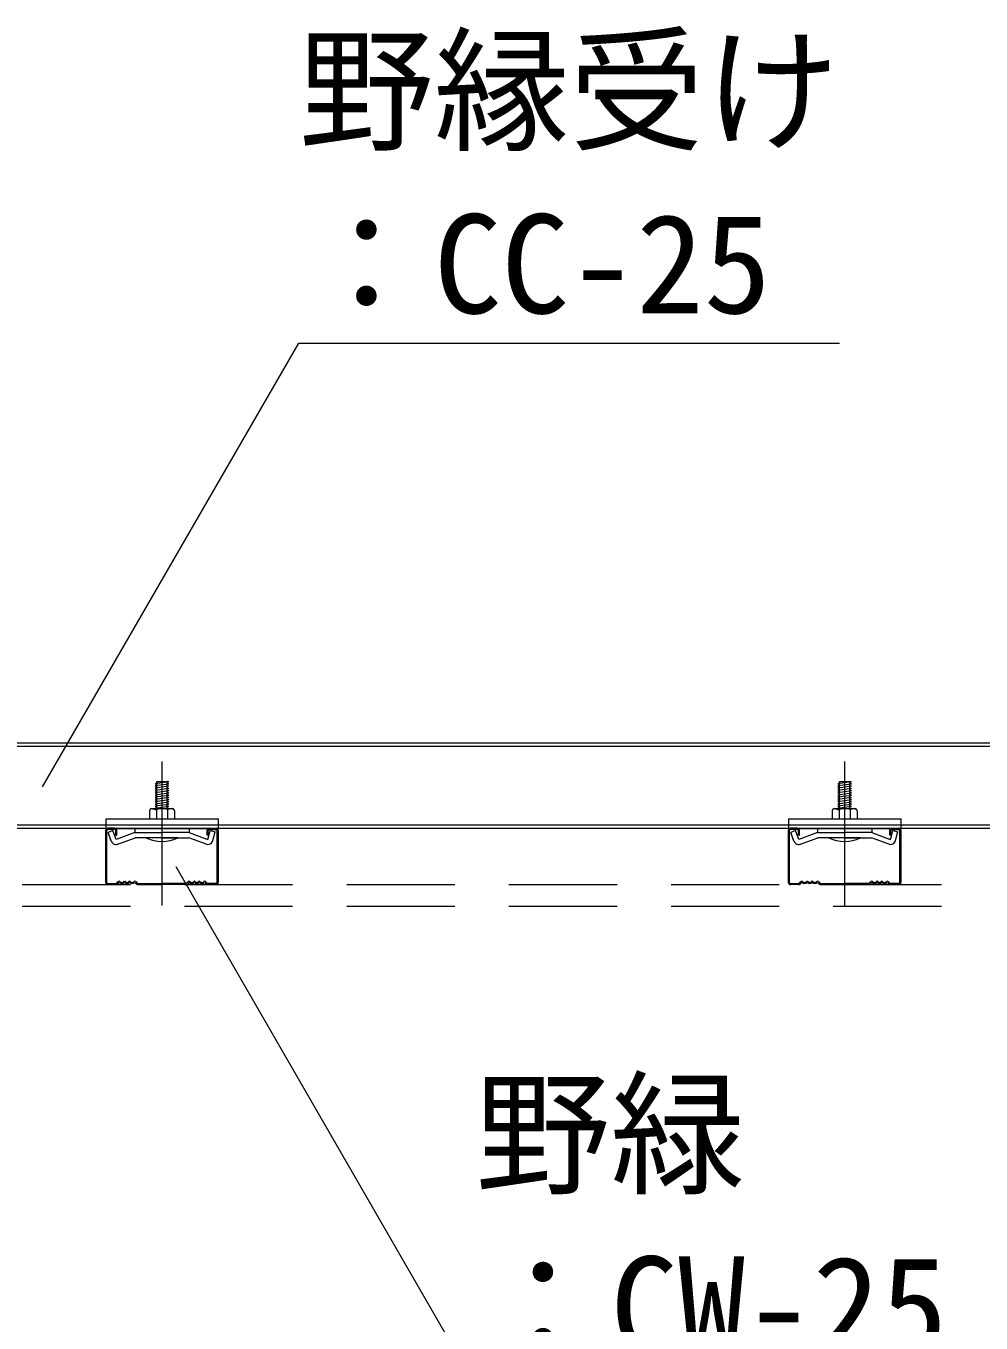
# Model space of a CAD drawing. Units: millimetres at full size, sheet at 1:40; details may follow other scales. Extents: x -7800 to 7800, y -5578 to 5485.
# Drawn here: x -3869 to -3445, y -4294 to -3718 of the extents above; entities that cross this region are included whole.
import ezdxf
from ezdxf.enums import TextEntityAlignment as Align

# ---------------------------------------------------------------- set-up
doc = ezdxf.new("R2010")
doc.units = ezdxf.units.MM
doc.header["$LTSCALE"] = 40
doc.linetypes.add('CHAIN1', pattern=[8, 5, -1, 1, -1])
doc.linetypes.add('DASHED1', pattern=[1.8, 1.2, -0.6])
for name, color, linetype, lineweight in [('2-0_中心線', 4, 'CHAIN1', 9), ('2-2_野縁受け', 3, 'Continuous', 18), ('2-3_野縁', 7, 'Continuous', 18), ('2-6_文字', 7, 'Continuous', 18), ('2-A_クリップ', 3, 'Continuous', 18), ('2-C_パネル', 4, 'DASHED1', 9)]:
    doc.layers.add(name, color=color, linetype=linetype, lineweight=lineweight)
doc.styles.add('ＭＳ ゴシック', font='')
doc.styles.get('ＭＳ ゴシック').set_extended_font_data('MS Gothic')

msp = doc.modelspace()

# ---------------------------------------------------------------- linework, layer by layer
at = {"layer": '2-0_中心線'}
for p, q in [((-3808.38, -4044.72), (-3808.38, -4108.64)), ((-3505.38, -4044.72), (-3505.38, -4108.64))]:
    msp.add_line(p, q, dxfattribs=at)
at = {"layer": '2-2_野縁受け'}
for p, q in [((-4296.38, -4036.37), (-3426.38, -4036.37)), ((-4296.38, -4037.97), (-3426.38, -4037.97)), ((-4296.38, -4072.77), (-3426.38, -4072.77)), ((-4296.38, -4074.37), (-3426.38, -4074.37))]:
    msp.add_line(p, q, dxfattribs=at)
at = {"layer": '2-3_野縁'}
for p, q in [((-3833.38, -4075.37), (-3833.38, -4098.4)), ((-3832.88, -4098.35), (-3832.89, -4075.37)), ((-3829.38, -4074.37), (-3832.38, -4074.37)), ((-3829.38, -4074.87), (-3832.38, -4074.87)), ((-3828.88, -4077.37), (-3828.88, -4075.37)), ((-3828.38, -4077.37), (-3828.38, -4075.37)), ((-3788.38, -4077.37), (-3788.38, -4075.37)), ((-3787.88, -4077.37), (-3787.88, -4075.37)), ((-3787.38, -4074.37), (-3784.38, -4074.37)), ((-3787.38, -4074.87), (-3784.38, -4074.87)), ((-3783.88, -4098.39), (-3783.88, -4075.37)), ((-3783.38, -4075.37), (-3783.38, -4098.32)), ((-3530.38, -4075.37), (-3530.38, -4098.4)), ((-3529.88, -4098.35), (-3529.89, -4075.37)), ((-3526.38, -4074.37), (-3529.38, -4074.37)), ((-3526.38, -4074.87), (-3529.38, -4074.87)), ((-3525.88, -4077.37), (-3525.88, -4075.37)), ((-3525.38, -4077.37), (-3525.38, -4075.37)), ((-3485.38, -4077.37), (-3485.38, -4075.37)), ((-3484.88, -4077.37), (-3484.88, -4075.37)), ((-3484.38, -4074.37), (-3481.38, -4074.37)), ((-3484.38, -4074.87), (-3481.38, -4074.87)), ((-3480.88, -4098.39), (-3480.88, -4075.37)), ((-3480.38, -4075.37), (-3480.38, -4098.32)), ((-3828.88, -4077.37), (-3828.38, -4077.37)), ((-3787.88, -4077.37), (-3788.38, -4077.37)), ((-3525.88, -4077.37), (-3525.38, -4077.37)), ((-3484.88, -4077.37), (-3485.38, -4077.37)), ((-3827.74, -4098.01), (-3828.45, -4098.72)), ((-3828.45, -4098.72), (-3827.74, -4098.01)), ((-3827.38, -4098.37), (-3828.09, -4099.08)), ((-3827.38, -4098.37), (-3828.09, -4099.08)), ((-3820.38, -4098.37), (-3819.68, -4099.08)), ((-3820.03, -4098.01), (-3819.32, -4098.72)), ((-3796.74, -4098.01), (-3797.44, -4098.72)), ((-3796.38, -4098.37), (-3797.09, -4099.08)), ((-3789.38, -4098.37), (-3788.68, -4099.08)), ((-3789.38, -4098.37), (-3788.68, -4099.08)), ((-3789.03, -4098.01), (-3788.32, -4098.72)), ((-3788.32, -4098.72), (-3789.03, -4098.01)), ((-3524.74, -4098.01), (-3525.45, -4098.72)), ((-3525.45, -4098.72), (-3524.74, -4098.01)), ((-3524.38, -4098.37), (-3525.09, -4099.08)), ((-3524.38, -4098.37), (-3525.09, -4099.08)), ((-3517.38, -4098.37), (-3516.68, -4099.08)), ((-3517.03, -4098.01), (-3516.32, -4098.72)), ((-3493.74, -4098.01), (-3494.44, -4098.72)), ((-3493.38, -4098.37), (-3494.09, -4099.08)), ((-3486.38, -4098.37), (-3485.68, -4099.08)), ((-3486.38, -4098.37), (-3485.68, -4099.08)), ((-3486.03, -4098.01), (-3485.32, -4098.72)), ((-3485.32, -4098.72), (-3486.03, -4098.01)), ((-3832.38, -4098.87), (-3828.8, -4098.87)), ((-3832.38, -4098.87), (-3828.8, -4098.87)), ((-3828.8, -4099.37), (-3832.38, -4099.37)), ((-3828.8, -4099.37), (-3832.38, -4099.37)), ((-3818.97, -4098.87), (-3808.38, -4098.87)), ((-3818.97, -4099.37), (-3808.38, -4099.37)), ((-3797.8, -4098.87), (-3808.38, -4098.87)), ((-3797.8, -4099.37), (-3808.38, -4099.37)), ((-3784.38, -4098.87), (-3787.97, -4098.87)), ((-3784.38, -4098.87), (-3787.97, -4098.87)), ((-3787.97, -4099.37), (-3784.38, -4099.37)), ((-3787.97, -4099.37), (-3784.38, -4099.37)), ((-3529.38, -4098.87), (-3525.8, -4098.87)), ((-3529.38, -4098.87), (-3525.8, -4098.87)), ((-3525.8, -4099.37), (-3529.38, -4099.37)), ((-3525.8, -4099.37), (-3529.38, -4099.37)), ((-3515.97, -4098.87), (-3505.38, -4098.87)), ((-3515.97, -4099.37), (-3505.38, -4099.37)), ((-3494.8, -4098.87), (-3505.38, -4098.87)), ((-3494.8, -4099.37), (-3505.38, -4099.37)), ((-3481.38, -4098.87), (-3484.97, -4098.87)), ((-3481.38, -4098.87), (-3484.97, -4098.87)), ((-3484.97, -4099.37), (-3481.38, -4099.37)), ((-3484.97, -4099.37), (-3481.38, -4099.37))]:
    msp.add_line(p, q, dxfattribs=at)
for centre, radius, start, end in [((-3832.38, -4075.37), 1, 90.00299, 180.00299), ((-3832.38, -4075.37), 0.5, 90.00299, 180.00299), ((-3829.38, -4075.37), 1, 0.00299, 90.00299), ((-3829.38, -4075.37), 0.5, 0.00299, 90.00299), ((-3787.38, -4075.37), 1, 89.99696, 179.99699), ((-3787.38, -4075.37), 0.5, 89.99696, 179.99699), ((-3784.38, -4075.37), 1, 359.99699, 89.99699), ((-3784.38, -4075.37), 0.5, 359.99699, 89.99699), ((-3529.38, -4075.37), 1, 90.00299, 180.00299), ((-3529.38, -4075.37), 0.5, 90.00299, 180.00299), ((-3526.38, -4075.37), 1, 0.00299, 90.00299), ((-3526.38, -4075.37), 0.5, 0.00299, 90.00299), ((-3484.38, -4075.37), 1, 89.99696, 179.99699), ((-3484.38, -4075.37), 0.5, 89.99696, 179.99699), ((-3481.38, -4075.37), 1, 359.99699, 89.99699), ((-3481.38, -4075.37), 0.5, 359.99699, 89.99699), ((-3832.38, -4098.37), 1, 177.476, 270), ((-3832.38, -4098.37), 1, 177.476, 270), ((-3832.38, -4098.37), 0.5, 177.476, 270), ((-3832.38, -4098.37), 0.5, 177.476, 270), ((-3827.38, -4098.37), 0.5, 46.39717, 135), ((-3826.13, -4097.06), 1.81, 226.39716, 313.6028), ((-3826.13, -4097.06), 1.31, 226.39716, 313.6028), ((-3824.88, -4098.37), 0.5, 36.86987, 133.6028), ((-3823.88, -4097.62), 1.25, 216.86989, 323.1301), ((-3823.88, -4097.62), 0.75, 216.86989, 323.1301), ((-3822.88, -4098.37), 0.5, 46.39717, 143.1301), ((-3822.88, -4098.37), 0.5, 36.86987, 143.1301), ((-3821.63, -4097.06), 1.81, 226.39716, 313.6028), ((-3821.63, -4097.06), 1.31, 226.39716, 313.6028), ((-3820.38, -4098.37), 0.5, 44.99998, 133.60281), ((-3796.38, -4098.37), 0.5, 46.39719, 135.00002), ((-3795.13, -4097.06), 1.81, 226.39719, 313.60283), ((-3795.13, -4097.06), 1.31, 226.39719, 313.60283), ((-3793.88, -4098.37), 0.5, 36.86989, 143.1301), ((-3793.88, -4098.37), 0.5, 36.86989, 133.60281), ((-3792.88, -4097.62), 1.25, 216.8699, 323.13011), ((-3792.88, -4097.62), 0.75, 216.8699, 323.13011), ((-3791.88, -4098.37), 0.5, 46.39719, 143.13011), ((-3790.63, -4097.06), 1.81, 226.39719, 313.60283), ((-3790.63, -4097.06), 1.31, 226.39719, 313.60283), ((-3789.38, -4098.37), 0.5, 45, 133.60283), ((-3784.38, -4098.37), 1, 269.99995, 2.524), ((-3784.38, -4098.37), 1, 270, 2.524), ((-3784.38, -4098.37), 0.5, 269.99995, 2.524), ((-3784.38, -4098.37), 0.5, 270, 2.524), ((-3529.38, -4098.37), 1, 177.476, 270), ((-3529.38, -4098.37), 1, 177.476, 270), ((-3529.38, -4098.37), 0.5, 177.476, 270), ((-3529.38, -4098.37), 0.5, 177.476, 270), ((-3524.38, -4098.37), 0.5, 46.39717, 135), ((-3523.13, -4097.06), 1.81, 226.39716, 313.6028), ((-3523.13, -4097.06), 1.31, 226.39716, 313.6028), ((-3521.88, -4098.37), 0.5, 36.86987, 133.6028), ((-3520.88, -4097.62), 1.25, 216.86989, 323.1301), ((-3520.88, -4097.62), 0.75, 216.86989, 323.1301), ((-3519.88, -4098.37), 0.5, 46.39717, 143.1301), ((-3519.88, -4098.37), 0.5, 36.86987, 143.1301), ((-3518.63, -4097.06), 1.81, 226.39716, 313.6028), ((-3518.63, -4097.06), 1.31, 226.39716, 313.6028), ((-3517.38, -4098.37), 0.5, 44.99998, 133.60281), ((-3493.38, -4098.37), 0.5, 46.39719, 135.00002), ((-3492.13, -4097.06), 1.81, 226.39719, 313.60283), ((-3492.13, -4097.06), 1.31, 226.39719, 313.60283), ((-3490.88, -4098.37), 0.5, 36.86989, 143.1301), ((-3490.88, -4098.37), 0.5, 36.86989, 133.60281), ((-3489.88, -4097.62), 1.25, 216.8699, 323.13011), ((-3489.88, -4097.62), 0.75, 216.8699, 323.13011), ((-3488.88, -4098.37), 0.5, 46.39719, 143.13011), ((-3487.63, -4097.06), 1.81, 226.39719, 313.60283), ((-3487.63, -4097.06), 1.31, 226.39719, 313.60283), ((-3486.38, -4098.37), 0.5, 45, 133.60283), ((-3481.38, -4098.37), 1, 269.99995, 2.524), ((-3481.38, -4098.37), 1, 270, 2.524), ((-3481.38, -4098.37), 0.5, 269.99995, 2.524), ((-3481.38, -4098.37), 0.5, 270, 2.524), ((-3828.8, -4098.37), 0.5, 270, 314.99998), ((-3828.8, -4098.37), 0.5, 269.99998, 314.99998), ((-3828.8, -4098.37), 1, 270, 314.99998), ((-3828.8, -4098.37), 1, 270, 315), ((-3818.97, -4098.37), 1, 225, 270), ((-3818.97, -4098.37), 0.5, 225, 270), ((-3797.8, -4098.37), 0.5, 270, 315), ((-3797.8, -4098.37), 1, 270, 315), ((-3787.97, -4098.37), 1, 225.00002, 270), ((-3787.97, -4098.37), 1, 225, 270), ((-3787.97, -4098.37), 0.5, 225.00002, 270), ((-3787.97, -4098.37), 0.5, 225, 270), ((-3525.8, -4098.37), 0.5, 270, 314.99998), ((-3525.8, -4098.37), 0.5, 269.99998, 314.99998), ((-3525.8, -4098.37), 1, 270, 314.99998), ((-3525.8, -4098.37), 1, 270, 315), ((-3515.97, -4098.37), 1, 225, 270), ((-3515.97, -4098.37), 0.5, 225, 270), ((-3494.8, -4098.37), 0.5, 270, 315), ((-3494.8, -4098.37), 1, 270, 315), ((-3484.97, -4098.37), 1, 225.00002, 270), ((-3484.97, -4098.37), 1, 225, 270), ((-3484.97, -4098.37), 0.5, 225.00002, 270), ((-3484.97, -4098.37), 0.5, 225, 270)]:
    msp.add_arc(centre, radius, start, end, dxfattribs=at)
at = {"layer": '2-6_文字'}
for p, q in [((-3861.33, -4055.92), (-3747.64, -3859)), ((-3747.64, -3859), (-3507.64, -3859)), ((-3802.22, -4091.32), (-3669.29, -4321.56))]:
    msp.add_line(p, q, dxfattribs=at)
at = {"layer": '2-A_クリップ'}
for p, q in [((-3805.35, -4054.73), (-3811.35, -4055.58)), ((-3811.35, -4055.58), (-3810.6, -4055.97)), ((-3805.35, -4055.73), (-3811.35, -4056.58)), ((-3811.35, -4056.58), (-3810.6, -4056.97)), ((-3805.35, -4056.73), (-3811.35, -4057.58)), ((-3811.35, -4057.58), (-3810.6, -4057.97)), ((-3805.35, -4057.73), (-3811.35, -4058.58)), ((-3810.6, -4053.58), (-3806.1, -4053.58)), ((-3810.6, -4065.59), (-3810.6, -4053.58)), ((-3805.35, -4053.73), (-3806.1, -4053.58)), ((-3806.1, -4065.59), (-3806.1, -4053.61)), ((-3805.35, -4054.73), (-3806.1, -4054.34)), ((-3805.35, -4055.73), (-3806.1, -4055.34)), ((-3805.35, -4056.73), (-3806.1, -4056.34)), ((-3805.35, -4057.73), (-3806.1, -4057.34)), ((-3805.35, -4058.73), (-3806.1, -4058.34)), ((-3502.35, -4054.73), (-3508.35, -4055.58)), ((-3508.35, -4055.58), (-3507.6, -4055.97)), ((-3502.35, -4055.73), (-3508.35, -4056.58)), ((-3508.35, -4056.58), (-3507.6, -4056.97)), ((-3502.35, -4056.73), (-3508.35, -4057.58)), ((-3508.35, -4057.58), (-3507.6, -4057.97)), ((-3502.35, -4057.73), (-3508.35, -4058.58)), ((-3507.6, -4053.58), (-3503.1, -4053.58)), ((-3507.6, -4065.59), (-3507.6, -4053.58)), ((-3502.35, -4053.73), (-3503.1, -4053.58)), ((-3503.1, -4065.59), (-3503.1, -4053.61)), ((-3502.35, -4054.73), (-3503.1, -4054.34)), ((-3502.35, -4055.73), (-3503.1, -4055.34)), ((-3502.35, -4056.73), (-3503.1, -4056.34)), ((-3502.35, -4057.73), (-3503.1, -4057.34)), ((-3502.35, -4058.73), (-3503.1, -4058.34)), ((-3811.35, -4058.58), (-3810.6, -4058.97)), ((-3805.35, -4058.73), (-3811.35, -4059.58)), ((-3811.35, -4059.58), (-3810.6, -4059.97)), ((-3805.35, -4059.73), (-3811.35, -4060.58)), ((-3811.35, -4060.58), (-3810.6, -4060.97)), ((-3805.35, -4060.73), (-3811.35, -4061.58)), ((-3811.35, -4061.58), (-3810.6, -4061.97)), ((-3805.35, -4061.73), (-3811.35, -4062.58)), ((-3811.35, -4062.58), (-3810.6, -4062.97)), ((-3805.35, -4062.73), (-3811.35, -4063.58)), ((-3811.35, -4063.58), (-3810.6, -4063.97)), ((-3805.35, -4063.73), (-3811.35, -4064.58)), ((-3805.35, -4059.73), (-3806.1, -4059.34)), ((-3805.35, -4060.73), (-3806.1, -4060.34)), ((-3805.35, -4061.73), (-3806.1, -4061.34)), ((-3805.35, -4062.73), (-3806.1, -4062.34)), ((-3805.35, -4063.73), (-3806.1, -4063.34)), ((-3508.35, -4058.58), (-3507.6, -4058.97)), ((-3502.35, -4058.73), (-3508.35, -4059.58)), ((-3508.35, -4059.58), (-3507.6, -4059.97)), ((-3502.35, -4059.73), (-3508.35, -4060.58)), ((-3508.35, -4060.58), (-3507.6, -4060.97)), ((-3502.35, -4060.73), (-3508.35, -4061.58)), ((-3508.35, -4061.58), (-3507.6, -4061.97)), ((-3502.35, -4061.73), (-3508.35, -4062.58)), ((-3508.35, -4062.58), (-3507.6, -4062.97)), ((-3502.35, -4062.73), (-3508.35, -4063.58)), ((-3508.35, -4063.58), (-3507.6, -4063.97)), ((-3502.35, -4063.73), (-3508.35, -4064.58)), ((-3502.35, -4059.73), (-3503.1, -4059.34)), ((-3502.35, -4060.73), (-3503.1, -4060.34)), ((-3502.35, -4061.73), (-3503.1, -4061.34)), ((-3502.35, -4062.73), (-3503.1, -4062.34)), ((-3502.35, -4063.73), (-3503.1, -4063.34)), ((-3813.85, -4066.59), (-3813.85, -4070.09)), ((-3813.18, -4065.75), (-3813.65, -4065.99)), ((-3813.18, -4065.75), (-3813.65, -4065.99)), ((-3812.85, -4065.59), (-3803.85, -4065.59)), ((-3812.49, -4065.68), (-3810.85, -4066.09)), ((-3812.49, -4065.68), (-3810.85, -4066.09)), ((-3811.35, -4064.58), (-3810.6, -4064.97)), ((-3811.35, -4064.58), (-3810.6, -4064.97)), ((-3805.35, -4064.73), (-3811.35, -4065.58)), ((-3805.35, -4064.73), (-3811.35, -4065.58)), ((-3810.85, -4066.09), (-3810.85, -4066.1)), ((-3810.85, -4066.1), (-3810.85, -4070.09)), ((-3806.13, -4065.98), (-3805.85, -4066.08)), ((-3806.13, -4065.98), (-3805.85, -4066.08)), ((-3805.35, -4064.73), (-3806.1, -4064.34)), ((-3805.35, -4064.73), (-3806.1, -4064.34)), ((-3805.63, -4065.59), (-3806.1, -4065.34)), ((-3805.63, -4065.59), (-3806.1, -4065.34)), ((-3804.21, -4065.68), (-3805.85, -4066.08)), ((-3804.21, -4065.68), (-3805.85, -4066.08)), ((-3805.85, -4066.08), (-3805.85, -4070.09)), ((-3803.53, -4065.75), (-3803.06, -4065.98)), ((-3803.53, -4065.75), (-3803.06, -4065.98)), ((-3802.85, -4066.59), (-3802.85, -4070.09)), ((-3510.85, -4066.59), (-3510.85, -4070.09)), ((-3510.18, -4065.75), (-3510.65, -4065.99)), ((-3510.18, -4065.75), (-3510.65, -4065.99)), ((-3509.85, -4065.59), (-3500.85, -4065.59)), ((-3509.49, -4065.68), (-3507.85, -4066.09)), ((-3509.49, -4065.68), (-3507.85, -4066.09)), ((-3508.35, -4064.58), (-3507.6, -4064.97)), ((-3508.35, -4064.58), (-3507.6, -4064.97)), ((-3502.35, -4064.73), (-3508.35, -4065.58)), ((-3502.35, -4064.73), (-3508.35, -4065.58)), ((-3507.85, -4066.09), (-3507.85, -4066.1)), ((-3507.85, -4066.1), (-3507.85, -4070.09)), ((-3503.13, -4065.98), (-3502.85, -4066.08)), ((-3503.13, -4065.98), (-3502.85, -4066.08)), ((-3502.35, -4064.73), (-3503.1, -4064.34)), ((-3502.35, -4064.73), (-3503.1, -4064.34)), ((-3502.63, -4065.59), (-3503.1, -4065.34)), ((-3502.63, -4065.59), (-3503.1, -4065.34)), ((-3501.21, -4065.68), (-3502.85, -4066.08)), ((-3501.21, -4065.68), (-3502.85, -4066.08)), ((-3502.85, -4066.08), (-3502.85, -4070.09)), ((-3500.53, -4065.75), (-3500.06, -4065.98)), ((-3500.53, -4065.75), (-3500.06, -4065.98)), ((-3499.85, -4066.59), (-3499.85, -4070.09)), ((-3833.35, -4070.09), (-3833.35, -4074.39)), ((-3833.35, -4070.09), (-3783.35, -4070.09)), ((-3833.35, -4074.39), (-3783.35, -4074.39)), ((-3830.15, -4075.38), (-3832.31, -4076.16)), ((-3830.15, -4075.38), (-3832.31, -4076.16)), ((-3828.71, -4079.32), (-3830.15, -4075.38)), ((-3828.71, -4079.32), (-3830.15, -4075.38)), ((-3820.35, -4074.39), (-3820.35, -4076.28)), ((-3813.85, -4070.09), (-3802.85, -4070.09)), ((-3796.35, -4074.39), (-3796.35, -4076.28)), ((-3788, -4079.32), (-3786.91, -4075.27)), ((-3786.91, -4075.27), (-3784.69, -4075.86)), ((-3783.35, -4074.39), (-3783.35, -4070.09)), ((-3783.35, -4073.19), (-3783.17, -4073.19)), ((-3783.35, -4074.39), (-3783.17, -4074.39)), ((-3530.35, -4070.09), (-3530.35, -4074.39)), ((-3530.35, -4070.09), (-3480.35, -4070.09)), ((-3530.35, -4074.39), (-3480.35, -4074.39)), ((-3527.15, -4075.38), (-3529.31, -4076.16)), ((-3527.15, -4075.38), (-3529.31, -4076.16)), ((-3525.71, -4079.32), (-3527.15, -4075.38)), ((-3525.71, -4079.32), (-3527.15, -4075.38)), ((-3517.35, -4074.39), (-3517.35, -4076.28)), ((-3510.85, -4070.09), (-3499.85, -4070.09)), ((-3493.35, -4074.39), (-3493.35, -4076.28)), ((-3485, -4079.32), (-3483.91, -4075.27)), ((-3483.91, -4075.27), (-3481.69, -4075.86)), ((-3480.35, -4074.39), (-3480.35, -4070.09)), ((-3480.35, -4073.19), (-3480.17, -4073.19)), ((-3480.35, -4074.39), (-3480.17, -4074.39)), ((-3830.91, -4080.01), (-3832.31, -4076.16)), ((-3831.11, -4079.45), (-3832.31, -4076.16)), ((-3820.35, -4076.28), (-3828.71, -4079.32)), ((-3827.94, -4081.38), (-3820.24, -4078.58)), ((-3820.35, -4076.28), (-3808.35, -4076.28)), ((-3819.57, -4078.58), (-3820.24, -4078.58)), ((-3808.35, -4078.58), (-3819.57, -4078.58)), ((-3801.35, -4078.58), (-3815.35, -4078.58)), ((-3796.36, -4076.28), (-3808.35, -4076.28)), ((-3796.36, -4076.28), (-3808.35, -4076.28)), ((-3796.36, -4076.28), (-3808.35, -4076.28)), ((-3808.35, -4078.58), (-3797.14, -4078.58)), ((-3808.35, -4078.58), (-3798.62, -4078.58)), ((-3808.35, -4078.58), (-3799.21, -4078.58)), ((-3798.87, -4078.58), (-3797.14, -4078.58)), ((-3798.37, -4078.58), (-3796.46, -4078.58)), ((-3793.22, -4079.76), (-3796.46, -4078.58)), ((-3796.36, -4076.28), (-3788.96, -4078.97)), ((-3788.77, -4081.38), (-3793.96, -4079.49)), ((-3789.25, -4078.87), (-3788, -4079.32)), ((-3785.75, -4079.82), (-3784.69, -4075.86)), ((-3527.91, -4080.01), (-3529.31, -4076.16)), ((-3528.11, -4079.45), (-3529.31, -4076.16)), ((-3517.35, -4076.28), (-3525.71, -4079.32)), ((-3524.94, -4081.38), (-3517.24, -4078.58)), ((-3517.35, -4076.28), (-3505.35, -4076.28)), ((-3516.57, -4078.58), (-3517.24, -4078.58)), ((-3505.35, -4078.58), (-3516.57, -4078.58)), ((-3498.35, -4078.58), (-3512.35, -4078.58)), ((-3493.36, -4076.28), (-3505.35, -4076.28)), ((-3493.36, -4076.28), (-3505.35, -4076.28)), ((-3493.36, -4076.28), (-3505.35, -4076.28)), ((-3505.35, -4078.58), (-3494.14, -4078.58)), ((-3505.35, -4078.58), (-3495.62, -4078.58)), ((-3505.35, -4078.58), (-3496.21, -4078.58)), ((-3495.87, -4078.58), (-3494.14, -4078.58)), ((-3495.37, -4078.58), (-3493.46, -4078.58)), ((-3490.22, -4079.76), (-3493.46, -4078.58)), ((-3493.36, -4076.28), (-3485.96, -4078.97)), ((-3485.77, -4081.38), (-3490.96, -4079.49)), ((-3486.25, -4078.87), (-3485, -4079.32)), ((-3482.75, -4079.82), (-3481.69, -4075.86))]:
    msp.add_line(p, q, dxfattribs=at)
for points in [[(-3805.35, -4053.73), (-3811.35, -4054.58), (-3810.6, -4054.97)], [(-3502.35, -4053.73), (-3508.35, -4054.58), (-3507.6, -4054.97)]]:
    msp.add_lwpolyline(points, dxfattribs=at)
for centre, radius, start, end in [((-3812.85, -4066.59), 1, 90, 180), ((-3812.74, -4066.65), 1, 75.942, 116.60205), ((-3812.74, -4066.65), 1, 75.942, 116.60205), ((-3808.35, -4072.09), 6.5, 70.01814, 112.61984), ((-3808.35, -4072.09), 6.5, 70.01814, 112.61984), ((-3803.97, -4066.65), 1, 63.73466, 103.8602), ((-3803.97, -4066.65), 1, 63.73466, 103.8602), ((-3803.85, -4066.59), 1, 0, 90), ((-3509.85, -4066.59), 1, 90, 180), ((-3509.74, -4066.65), 1, 75.942, 116.60205), ((-3509.74, -4066.65), 1, 75.942, 116.60205), ((-3505.35, -4072.09), 6.5, 70.01814, 112.61984), ((-3505.35, -4072.09), 6.5, 70.01814, 112.61984), ((-3500.97, -4066.65), 1, 63.73466, 103.8602), ((-3500.97, -4066.65), 1, 63.73466, 103.8602), ((-3500.85, -4066.59), 1, 0, 90), ((-3828.75, -4079.22), 2.3, 199.99997, 299.99998), ((-3808.35, -4064.58), 15.65, 243.43492, 296.56505), ((-3787.97, -4079.22), 2.3, 244.99998, 345), ((-3525.75, -4079.22), 2.3, 199.99997, 299.99998), ((-3505.35, -4064.58), 15.65, 243.43492, 296.56505), ((-3484.97, -4079.22), 2.3, 244.99998, 345)]:
    msp.add_arc(centre, radius, start, end, dxfattribs=at)
at = {"layer": '2-C_パネル'}
for p, q in [((-4590.39, -4099.37), (-2250.81, -4099.37)), ((-4590.39, -4108.87), (-2250.81, -4108.87))]:
    msp.add_line(p, q, dxfattribs=at)

# ---------------------------------------------------------------- texts
at = {"layer": '2-6_文字', "style": 'ＭＳ ゴシック'}
for s, p in [('野縁受け', (-3747.64, -3782.11)), ('：CC-25', (-3747.64, -3859)), ('野緑', (-3669.29, -4245.27)), ('：CW-25', (-3669.29, -4321.56))]:
    msp.add_text(s, height=43.99, dxfattribs=at).set_placement(p, align=Align.BOTTOM_LEFT)

doc.saveas('drawing.dxf')
